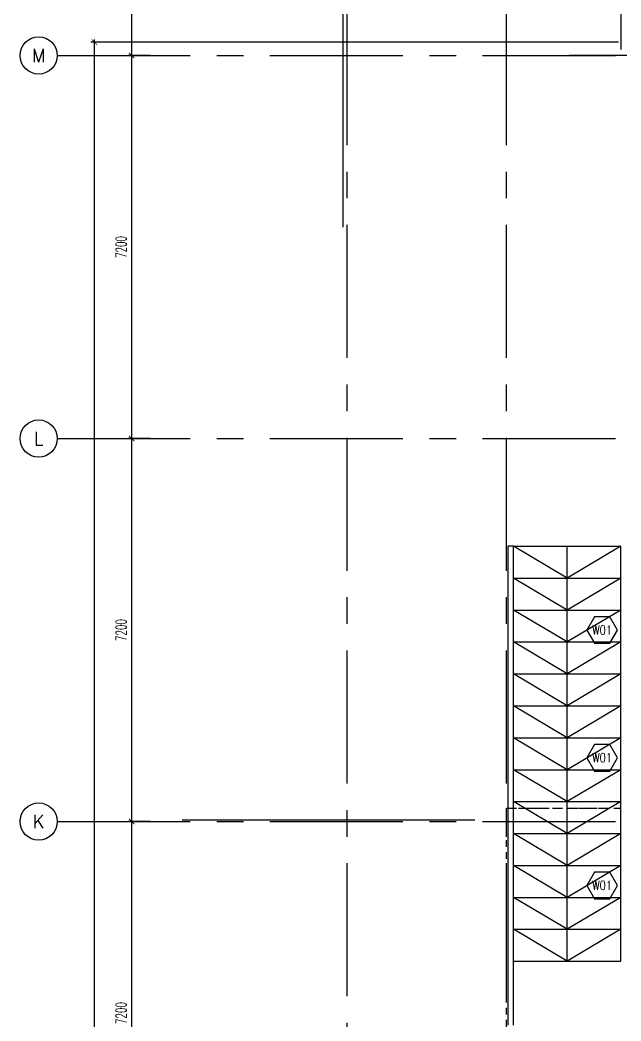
# Model space of a CAD drawing. Extents: x 417819.9 to 417911.9, y 43448 to 43539.2.
# Drawn here: x 417819.91 to 417831.21, y 43507.55 to 43526.36 of the extents above; entities that cross this region are included whole.
import ezdxf
from ezdxf.enums import TextEntityAlignment as Align

# ---------------------------------------------------------------- set-up
doc = ezdxf.new("R2010")
doc.units = 0
doc.header["$MEASUREMENT"] = 0
doc.header["$PDMODE"] = 3
doc.header["$PDSIZE"] = 0.1
doc.linetypes.add('CENTERX2', pattern=[4, 2.5, -0.5, 0.5, -0.5])
doc.linetypes.add('HIDDEN2', pattern=[0.1875, 0.125, -0.0625])
doc.layers.get('0').update_dxf_attribs({"color": 11, "linetype": 'CONTINUOUS'})
doc.layers.get('DEFPOINTS').update_dxf_attribs({"color": 11, "linetype": 'CONTINUOUS'})
for name, color, linetype in [('AX', 11, 'CONTINUOUS'), ('AX-CR', 11, 'CONTINUOUS'), ('AX-DIM', 11, 'CONTINUOUS'), ('AX-TXT', 11, 'CONTINUOUS'), ('AXES', 11, 'CENTERX2'), ('CANOPY-LN', 11, 'CONTINUOUS'), ('CAR-L', 11, 'CONTINUOUS'), ('Handrail', 11, 'CONTINUOUS'), ('Ramb', 11, 'CONTINUOUS'), ('WIN-BOX', 11, 'CONTINUOUS'), ('WIN-NO', 11, 'CONTINUOUS')]:
    doc.layers.add(name, color=color, linetype=linetype)
doc.styles.add('ROMANS', font='ROMANS.shx', dxfattribs={"width": 0.6})
doc.dimstyles.new('STANDARD in', dxfattribs={"dimtxt": 0.2, "dimasz": 0.1, "dimexe": 0.07, "dimexo": 0.05, "dimgap": 0.1, "dimtad": 1, "dimdec": 0, "dimlfac": 1000, "dimzin": 0, "dimdsep": 46, "dimtxsty": 'ROMANS', "dimblk": 'ARCHTICK', "dimcen": 0.05, "dimdle": 0.05, "dimclrd": 7, "dimclre": 7, "dimclrt": 2, "dimadec": 0, "dimazin": 0, "dimtfac": 1, "dimtdec": 0, "dimtmove": 2, "dimatfit": 3, "dimldrblk": 'ARCHTICK', "dimfxl": 0, "dimtolj": 1, "dimtzin": 0, "dimarcsym": 0})

# ---------------------------------------------------------------- blocks, each defined once
blk = doc.blocks.new('_ARCHTICK')
at = {"color": 0, "linetype": 'ByBlock', "const_width": 0.15}
blk.add_lwpolyline([(-0.5, -0.5), (0.5, 0.5)], dxfattribs=at)
blk = doc.blocks.new('*D139')
at = {"layer": 'AX-DIM', "color": 7, "lineweight": -2}
for p, q in [((417831.157, 43537.937), (417906.573, 43537.937)), ((417831.207, 43525.809), (417831.207, 43538.007)), ((417906.523, 43536.567), (417906.523, 43538.007))]:
    blk.add_line(p, q, dxfattribs=at)
at = {"layer": 'DEFPOINTS', "color": 0}
for p in [(417906.523, 43537.937), (417906.523, 43536.517), (417831.207, 43525.759)]:
    blk.add_point(p, dxfattribs=at)
at = {"layer": 'AX-DIM', "color": 7, "lineweight": -2, "xscale": 0.1, "yscale": 0.1, "zscale": 0.1, "rotation": 180}
blk.add_blockref('_ARCHTICK', (417831.207, 43537.937), dxfattribs=at)
at = {"layer": 'AX-DIM', "color": 7, "lineweight": -2, "xscale": 0.1, "yscale": 0.1, "zscale": 0.1}
blk.add_blockref('_ARCHTICK', (417906.523, 43537.937), dxfattribs=at)
at = {"layer": 'AX-DIM', "color": 2, "insert": (417868.865, 43538.137), "char_height": 0.2, "attachment_point": 5, "style": 'ROMANS'}
blk.add_mtext('\\A1;75316', dxfattribs=at)
blk = doc.blocks.new('*D167')
at = {"layer": 'AX-DIM', "color": 7, "lineweight": -2}
for p, q in [((417831.157, 43525.944), (417821.235, 43525.944)), ((417821.305, 43466.574), (417821.305, 43525.994)), ((417831.157, 43466.624), (417821.235, 43466.624))]:
    blk.add_line(p, q, dxfattribs=at)
at = {"layer": 'DEFPOINTS', "color": 0}
for p in [(417821.305, 43525.944), (417831.207, 43525.944), (417831.207, 43466.624)]:
    blk.add_point(p, dxfattribs=at)
at = {"layer": 'AX-DIM', "color": 7, "lineweight": -2, "xscale": 0.1, "yscale": 0.1, "zscale": 0.1}
for p, rotation in [((417821.305, 43525.944), 90), ((417821.305, 43466.624), 270)]:
    blk.add_blockref('_ARCHTICK', p, dxfattribs=dict(at, rotation=rotation))
at = {"layer": 'AX-DIM', "color": 2, "insert": (417821.105, 43496.284), "char_height": 0.2, "attachment_point": 5, "rotation": 90, "style": 'ROMANS'}
blk.add_mtext('\\A1;59320', dxfattribs=at)
blk = doc.blocks.new('*D161')
at = {"layer": 'AX-DIM', "color": 7, "lineweight": -2}
for p, q in [((417825.932, 43537.937), (417831.257, 43537.937)), ((417825.982, 43522.464), (417825.982, 43538.007)), ((417831.207, 43525.809), (417831.207, 43538.007))]:
    blk.add_line(p, q, dxfattribs=at)
at = {"layer": 'DEFPOINTS', "color": 0}
for p in [(417831.207, 43537.937), (417831.207, 43525.759), (417825.982, 43522.414)]:
    blk.add_point(p, dxfattribs=at)
at = {"layer": 'AX-DIM', "color": 7, "lineweight": -2, "xscale": 0.1, "yscale": 0.1, "zscale": 0.1, "rotation": 180}
blk.add_blockref('_ARCHTICK', (417825.982, 43537.937), dxfattribs=at)
at = {"layer": 'AX-DIM', "color": 7, "lineweight": -2, "xscale": 0.1, "yscale": 0.1, "zscale": 0.1}
blk.add_blockref('_ARCHTICK', (417831.207, 43537.937), dxfattribs=at)
at = {"layer": 'AX-DIM', "color": 2, "insert": (417828.594, 43538.137), "char_height": 0.2, "attachment_point": 5, "style": 'ROMANS'}
blk.add_mtext('\\A1;5225', dxfattribs=at)
blk = doc.blocks.new('*D142')
at = {"layer": 'AX-DIM', "color": 7, "linetype": 'ByBlock', "lineweight": -2}
for p, q in [((417822.355, 43528.094), (417821.935, 43528.094)), ((417822.005, 43525.644), (417822.005, 43528.144)), ((417822.355, 43525.694), (417821.935, 43525.694))]:
    blk.add_line(p, q, dxfattribs=at)
at = {"layer": 'DEFPOINTS', "color": 0, "linetype": 'ByBlock'}
for p in [(417822.005, 43528.094), (417822.405, 43528.094), (417822.405, 43525.694)]:
    blk.add_point(p, dxfattribs=at)
at = {"layer": 'AX-DIM', "color": 7, "linetype": 'ByBlock', "lineweight": -2, "xscale": 0.1, "yscale": 0.1, "zscale": 0.1}
for p, rotation in [((417822.005, 43528.094), 90), ((417822.005, 43525.694), 270)]:
    blk.add_blockref('_ARCHTICK', p, dxfattribs=dict(at, rotation=rotation))
at = {"layer": 'AX-DIM', "color": 2, "linetype": 'ByBlock', "insert": (417821.805, 43526.894), "char_height": 0.2, "attachment_point": 5, "rotation": 90, "style": 'ROMANS'}
blk.add_mtext('\\A1;2400', dxfattribs=at)
blk = doc.blocks.new('*D176')
at = {"layer": 'AX-DIM', "color": 7, "linetype": 'ByBlock', "lineweight": -2}
for p, q in [((417822.355, 43518.494), (417821.935, 43518.494)), ((417822.005, 43511.244), (417822.005, 43518.544)), ((417822.355, 43511.294), (417821.935, 43511.294))]:
    blk.add_line(p, q, dxfattribs=at)
at = {"layer": 'DEFPOINTS', "color": 0, "linetype": 'ByBlock'}
for p in [(417822.005, 43518.494), (417822.405, 43518.494), (417822.405, 43511.294)]:
    blk.add_point(p, dxfattribs=at)
at = {"layer": 'AX-DIM', "color": 7, "linetype": 'ByBlock', "lineweight": -2, "xscale": 0.1, "yscale": 0.1, "zscale": 0.1}
for p, rotation in [((417822.005, 43518.494), 90), ((417822.005, 43511.294), 270)]:
    blk.add_blockref('_ARCHTICK', p, dxfattribs=dict(at, rotation=rotation))
at = {"layer": 'AX-DIM', "color": 2, "linetype": 'ByBlock', "insert": (417821.805, 43514.894), "char_height": 0.2, "attachment_point": 5, "rotation": 90, "style": 'ROMANS'}
blk.add_mtext('\\A1;7200', dxfattribs=at)
blk = doc.blocks.new('*D177')
at = {"layer": 'AX-DIM', "color": 7, "linetype": 'ByBlock', "lineweight": -2}
for p, q in [((417822.005, 43504.044), (417822.005, 43511.344)), ((417822.355, 43511.294), (417821.935, 43511.294)), ((417822.355, 43504.094), (417821.935, 43504.094))]:
    blk.add_line(p, q, dxfattribs=at)
at = {"layer": 'DEFPOINTS', "color": 0, "linetype": 'ByBlock'}
for p in [(417822.005, 43511.294), (417822.405, 43511.294), (417822.405, 43504.094)]:
    blk.add_point(p, dxfattribs=at)
at = {"layer": 'AX-DIM', "color": 7, "linetype": 'ByBlock', "lineweight": -2, "xscale": 0.1, "yscale": 0.1, "zscale": 0.1}
for p, rotation in [((417822.005, 43511.294), 90), ((417822.005, 43504.094), 270)]:
    blk.add_blockref('_ARCHTICK', p, dxfattribs=dict(at, rotation=rotation))
at = {"layer": 'AX-DIM', "color": 2, "linetype": 'ByBlock', "insert": (417821.805, 43507.694), "char_height": 0.2, "attachment_point": 5, "rotation": 90, "style": 'ROMANS'}
blk.add_mtext('\\A1;7200', dxfattribs=at)
blk = doc.blocks.new('AXL')
at = {"layer": 'AX-CR'}
blk.add_circle((-350, 0), 350, dxfattribs=at)
at = {"layer": 'AX-TXT', "style": 'ROMANS'}
blk.add_attdef('AX', text='', height=250, dxfattribs=at).set_placement((-350, 0), align=Align.MIDDLE)
blk = doc.blocks.new('*D179')
at = {"layer": 'AX-DIM', "color": 7, "linetype": 'ByBlock', "lineweight": -2}
for p, q in [((417822.355, 43525.694), (417821.935, 43525.694)), ((417822.005, 43518.444), (417822.005, 43525.744)), ((417822.355, 43518.494), (417821.935, 43518.494))]:
    blk.add_line(p, q, dxfattribs=at)
at = {"layer": 'DEFPOINTS', "color": 0, "linetype": 'ByBlock'}
for p in [(417822.005, 43525.694), (417822.405, 43525.694), (417822.405, 43518.494)]:
    blk.add_point(p, dxfattribs=at)
at = {"layer": 'AX-DIM', "color": 7, "linetype": 'ByBlock', "lineweight": -2, "xscale": 0.1, "yscale": 0.1, "zscale": 0.1}
for p, rotation in [((417822.005, 43525.694), 90), ((417822.005, 43518.494), 270)]:
    blk.add_blockref('_ARCHTICK', p, dxfattribs=dict(at, rotation=rotation))
at = {"layer": 'AX-DIM', "color": 2, "linetype": 'ByBlock', "insert": (417821.805, 43522.094), "char_height": 0.2, "attachment_point": 5, "rotation": 90, "style": 'ROMANS'}
blk.add_mtext('\\A1;7200', dxfattribs=at)
blk = doc.blocks.new('WW1')
at = {"layer": 'WIN-BOX'}
blk.add_lwpolyline([(144, -250), (289, 0), (144, 250), (-144, 250), (-289, 0), (-144, -250)], close=True, dxfattribs=at)
at = {"layer": 'WIN-NO', "style": 'ROMANS', "width": 0.8}
blk.add_attdef('W00', text='', height=170, dxfattribs=at).set_placement((0, 0), align=Align.MIDDLE)

msp = doc.modelspace()

# ---------------------------------------------------------------- linework, layer by layer
at = {"layer": 'AXES'}
for p, q in [((417826.0566, 43460.01), (417826.0566, 43538.4875)), ((417829.0566, 43460.01), (417829.0566, 43538.4875)), ((417820.6052, 43525.6943), (417889.6966, 43525.6943)), ((417832.6566, 43525.6943), (417830.2302, 43525.6943)), ((417820.6052, 43518.4943), (417889.6966, 43518.4943)), ((417820.6052, 43511.2943), (417889.6966, 43511.2943))]:
    msp.add_line(p, q, dxfattribs=at)
at = {"layer": 'CANOPY-LN', "linetype": 'HIDDEN2'}
for p, q in [((417829.0566, 43503.8443), (417829.0566, 43511.5443)), ((417829.0566, 43511.5443), (417831.2066, 43511.5443))]:
    msp.add_line(p, q, dxfattribs=at)
at = {"layer": 'CANOPY-LN', "linetype": 'HIDDEN2', "ltscale": 1.5}
msp.add_line((417829.0566, 43511.5443), (417831.2066, 43511.5443), dxfattribs=at)
at = {"layer": 'CAR-L'}
msp.add_line((417822.9553, 43511.3243), (417828.4553, 43511.3243), dxfattribs=at)
at = {"layer": 'Handrail'}
for p, q in [((417829.0857, 43507.4693), (417829.0857, 43516.4693)), ((417829.1857, 43516.4693), (417829.0857, 43516.4693)), ((417829.1857, 43507.4693), (417829.1857, 43516.4693)), ((417831.2066, 43508.6693), (417831.2066, 43516.4693))]:
    msp.add_line(p, q, dxfattribs=at)
at = {"layer": 'Ramb'}
for p, q in [((417829.1866, 43516.4693), (417831.2066, 43516.4693)), ((417830.1966, 43515.8693), (417829.1866, 43516.4693)), ((417830.1966, 43508.6693), (417830.1966, 43516.4693)), ((417831.2066, 43516.4693), (417830.1966, 43515.8693)), ((417829.1866, 43515.8693), (417831.2066, 43515.8693)), ((417830.1966, 43515.2693), (417829.1866, 43515.8693)), ((417831.2066, 43515.8693), (417830.1966, 43515.2693)), ((417829.1866, 43515.2693), (417831.2066, 43515.2693)), ((417830.1966, 43514.6693), (417829.1866, 43515.2693)), ((417831.2066, 43515.2693), (417830.1966, 43514.6693)), ((417829.1866, 43514.6693), (417831.2066, 43514.6693)), ((417830.1966, 43514.0693), (417829.1866, 43514.6693)), ((417831.2066, 43514.6693), (417830.1966, 43514.0693)), ((417829.1866, 43514.0693), (417831.2066, 43514.0693)), ((417830.1966, 43513.4693), (417829.1866, 43514.0693)), ((417831.2066, 43514.0693), (417830.1966, 43513.4693)), ((417829.1866, 43513.4693), (417831.2066, 43513.4693)), ((417830.1966, 43512.8693), (417829.1866, 43513.4693)), ((417831.2066, 43513.4693), (417830.1966, 43512.8693)), ((417829.1866, 43512.8693), (417831.2066, 43512.8693)), ((417830.1966, 43512.2693), (417829.1866, 43512.8693)), ((417831.2066, 43512.8693), (417830.1966, 43512.2693)), ((417829.1866, 43512.2693), (417831.2066, 43512.2693)), ((417830.1966, 43511.6693), (417829.1866, 43512.2693)), ((417831.2066, 43512.2693), (417830.1966, 43511.6693)), ((417829.1866, 43511.6693), (417831.2066, 43511.6693)), ((417830.1966, 43511.0693), (417829.1866, 43511.6693)), ((417831.2066, 43511.6693), (417830.1966, 43511.0693)), ((417829.1866, 43511.0693), (417831.2066, 43511.0693)), ((417830.1966, 43510.4693), (417829.1866, 43511.0693)), ((417831.2066, 43511.0693), (417830.1966, 43510.4693)), ((417829.1866, 43510.4693), (417831.2066, 43510.4693)), ((417830.1966, 43509.8693), (417829.1866, 43510.4693)), ((417831.2066, 43510.4693), (417830.1966, 43509.8693)), ((417829.1866, 43509.8693), (417831.2066, 43509.8693)), ((417830.1966, 43509.2693), (417829.1866, 43509.8693)), ((417831.2066, 43509.8693), (417830.1966, 43509.2693)), ((417829.1866, 43509.2693), (417831.2066, 43509.2693)), ((417830.1966, 43508.6693), (417829.1866, 43509.2693)), ((417831.2066, 43509.2693), (417830.1966, 43508.6693)), ((417829.1866, 43508.6693), (417831.2066, 43508.6693))]:
    msp.add_line(p, q, dxfattribs=at)

# ---------------------------------------------------------------- block references
at = {"layer": 'AX', "xscale": 0.001000000047497451, "yscale": 0.0009999999892897904, "zscale": 0.001}
for p, values in [((417820.6052, 43525.6943), {'AX': 'M'}), ((417820.6052, 43518.4943), {'AX': 'L'}), ((417820.6052, 43511.2943), {'AX': 'K'})]:
    msp.add_blockref('AXL', p, dxfattribs=at).add_auto_attribs(values)
at = {"layer": 'WIN-NO', "xscale": 0.001000000047497451, "yscale": 0.0009999999892897904, "zscale": 0.001}
for p in [(417830.8525, 43514.8943), (417830.8525, 43512.4943), (417830.8525, 43510.0943)]:
    msp.add_blockref('WW1', p, dxfattribs=at).add_auto_attribs({'W00': 'W01'})

# ---------------------------------------------------------------- dimensions: what is measured, and where the dimension line sits
at = {"layer": 'AX-DIM'}
for base, p1, p2, picture, middle in [((417831.2066, 43537.9373), (417825.9816, 43522.4141), (417831.2066, 43525.7589), '*D161', (417828.5941, 43538.1373)), ((417906.5226, 43537.9373), (417831.2066, 43525.7589), (417906.5226, 43536.5173), '*D139', (417868.8646, 43538.1373))]:
    dim = msp.add_linear_dim(base=base, p1=p1, p2=p2, dimstyle='STANDARD in', dxfattribs=at)
    dim.commit()
    dim.dimension.update_dxf_attribs({"geometry": picture, "text_midpoint": middle})
at = {"layer": 'AX-DIM', "linetype": 'ByBlock'}
dim = msp.add_linear_dim(base=(417822.0052, 43528.0943), p1=(417822.4052, 43525.6943), p2=(417822.4052, 43528.0943), angle=90, dimstyle='STANDARD in', dxfattribs=at)
dim.commit()
dim.dimension.update_dxf_attribs({"geometry": '*D142', "text_midpoint": (417821.8052, 43526.8943)})
at = {"layer": 'AX-DIM'}
dim = msp.add_linear_dim(base=(417821.3052, 43525.9443), p1=(417831.2066, 43466.6243), p2=(417831.2066, 43525.9443), angle=90, dimstyle='STANDARD in', dxfattribs=at)
dim.commit()
dim.dimension.update_dxf_attribs({"geometry": '*D167', "text_midpoint": (417821.1052, 43496.2843)})
at = {"layer": 'AX-DIM', "color": 1, "linetype": 'ByBlock'}
for base, p1, p2, picture, middle in [((417822.0052, 43525.6943), (417822.4052, 43518.4943), (417822.4052, 43525.6943), '*D179', (417821.8052, 43522.0943)), ((417822.0052, 43518.4943), (417822.4052, 43511.2943), (417822.4052, 43518.4943), '*D176', (417821.8052, 43514.8943)), ((417822.0052, 43511.2943), (417822.4052, 43504.0943), (417822.4052, 43511.2943), '*D177', (417821.8052, 43507.6943))]:
    dim = msp.add_linear_dim(base=base, p1=p1, p2=p2, angle=90, dimstyle='STANDARD in', dxfattribs=at)
    dim.commit()
    dim.dimension.update_dxf_attribs({"geometry": picture, "text_midpoint": middle})

doc.saveas('drawing.dxf')
